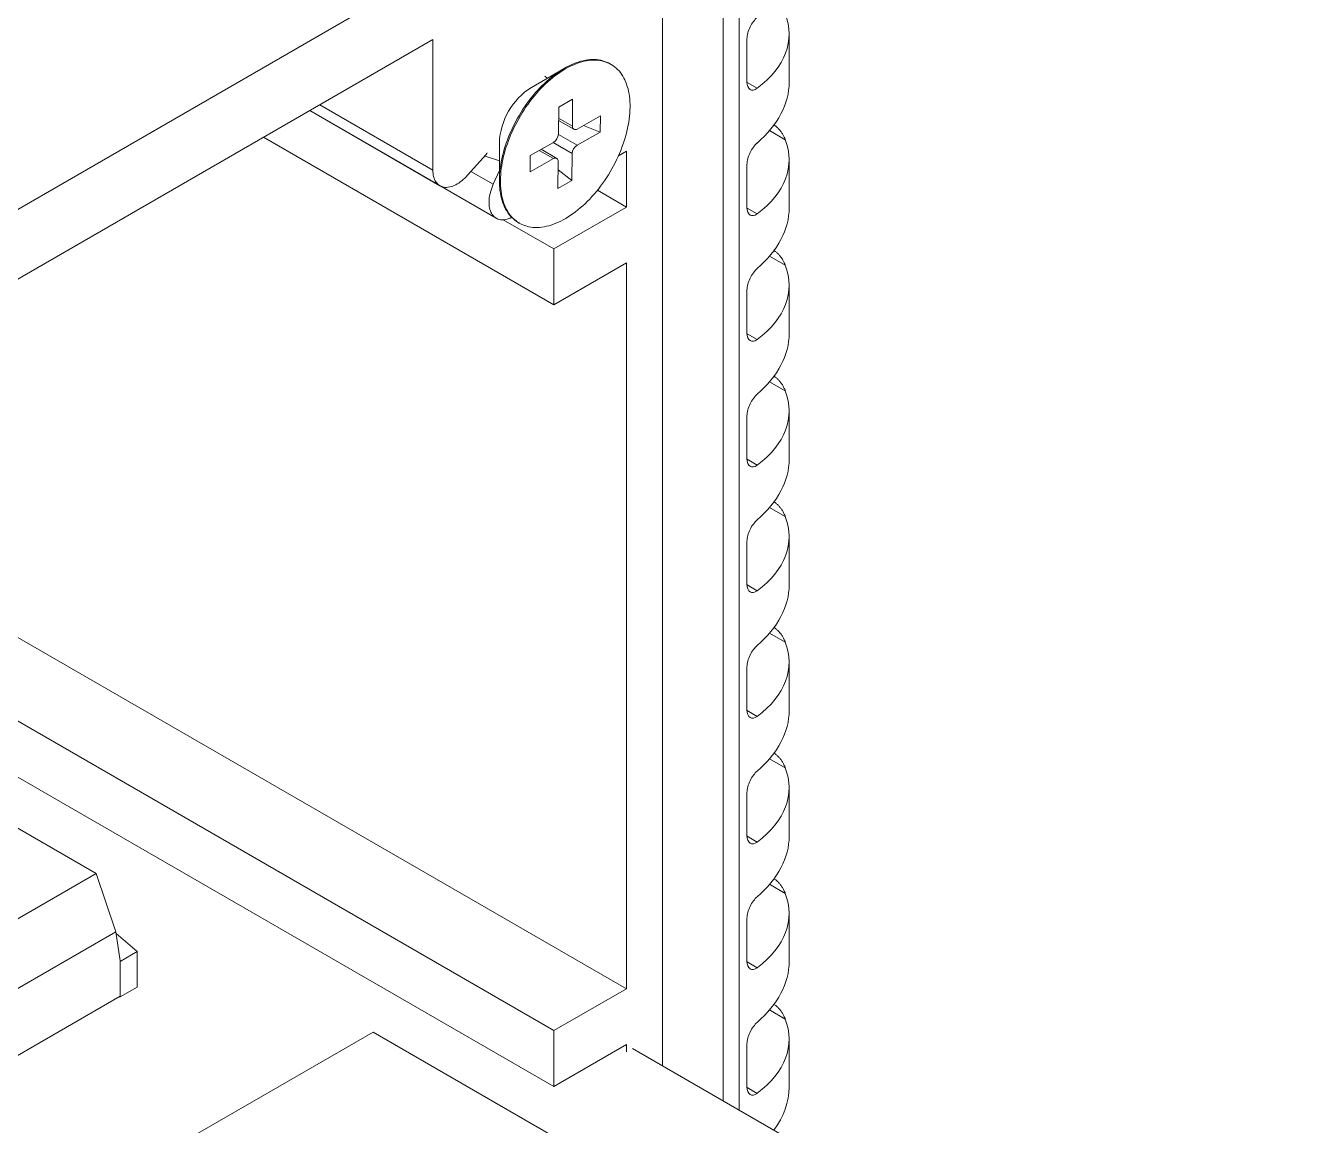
# Model space of a CAD drawing. Header units: millimetres. Extents: x 15 to 405, y 6 to 293.
# Drawn here: x 128.33 to 140.88, y 73.24 to 83.95 of the extents above; entities that cross this region are included whole.
import ezdxf

# ---------------------------------------------------------------- set-up
doc = ezdxf.new("R2010")
doc.units = ezdxf.units.MM

msp = doc.modelspace()

# ---------------------------------------------------------------- linework, layer by layer
at = {"color": 7, "linetype": 'Continuous', "lineweight": 18}
for p, q in [((134.533, 73.814), (134.533, 85.794)), ((135.279, 73.383), (135.279, 85.68)), ((135.122, 85.59), (135.122, 73.474)), ((104.01, 68.173), (132.53, 84.637)), ((104.245, 67.629), (132.294, 83.821)), ((132.294, 82.547), (132.294, 83.821)), ((135.355, 83.828), (135.355, 83.408)), ((135.767, 83.404), (135.767, 83.873)), ((133.574, 83.539), (133.254, 83.354)), ((134.031, 83.577), (134.02, 83.583)), ((133.407, 83.442), (133.384, 83.463)), ((135.356, 83.402), (135.455, 83.345)), ((132.294, 82.547), (131.191, 83.184)), ((133.517, 82.899), (133.52, 83.162)), ((133.52, 83.162), (133.656, 83.239)), ((133.656, 83.239), (133.654, 82.976)), ((131.093, 83.128), (132.363, 82.395)), ((131.093, 83.128), (132.91, 82.079)), ((133.518, 83.031), (133.668, 82.945)), ((133.519, 83.054), (133.654, 82.976)), ((133.7, 82.948), (133.927, 83.076)), ((133.927, 83.076), (133.925, 82.917)), ((133.517, 82.894), (133.699, 82.789)), ((133.925, 82.917), (133.699, 82.789)), ((133.762, 82.983), (133.925, 82.917)), ((135.729, 82.844), (135.576, 82.932)), ((133.472, 81.235), (130.644, 82.868)), ((132.942, 82.814), (132.942, 82.445)), ((133.243, 82.69), (133.469, 82.818)), ((133.651, 82.708), (133.465, 82.815)), ((132.812, 82.701), (132.632, 82.497)), ((132.802, 82.682), (132.942, 82.638)), ((133.242, 82.531), (133.243, 82.69)), ((133.468, 82.659), (133.242, 82.531)), ((133.468, 82.659), (133.329, 82.739)), ((133.501, 82.662), (133.349, 82.75)), ((133.651, 82.708), (133.648, 82.445)), ((134.18, 82.732), (134.103, 82.688)), ((134.18, 82.732), (134.18, 82.187)), ((135.767, 82.18), (135.767, 82.648)), ((132.882, 82.409), (132.665, 82.534)), ((132.882, 82.409), (132.942, 82.544)), ((133.512, 82.368), (133.514, 82.631)), ((133.514, 82.551), (133.648, 82.445)), ((135.355, 82.603), (135.355, 82.183)), ((133.648, 82.445), (133.512, 82.368)), ((134.18, 82.187), (133.897, 82.351)), ((133.472, 81.779), (134.18, 82.187)), ((135.356, 82.177), (135.455, 82.12)), ((133.472, 81.779), (132.98, 82.063)), ((133.127, 82.036), (133.137, 82.03)), ((133.472, 81.235), (133.472, 81.779)), ((134.18, 81.643), (133.472, 81.235)), ((134.18, 81.643), (134.18, 74.566)), ((135.729, 81.619), (135.576, 81.708)), ((135.355, 81.378), (135.355, 80.958)), ((135.767, 80.955), (135.767, 81.423)), ((135.356, 80.952), (135.455, 80.895)), ((135.729, 80.394), (135.576, 80.483)), ((135.355, 80.153), (135.355, 79.734)), ((135.767, 79.73), (135.767, 80.198)), ((134.18, 74.566), (125.221, 79.738)), ((135.356, 79.728), (135.455, 79.67)), ((133.472, 74.158), (124.514, 79.33)), ((135.729, 79.169), (135.576, 79.258)), ((133.472, 73.614), (124.043, 79.057)), ((135.355, 78.929), (135.355, 78.509)), ((135.767, 78.505), (135.767, 78.973)), ((135.356, 78.503), (135.455, 78.445)), ((135.729, 77.945), (135.576, 78.033)), ((135.767, 77.28), (135.767, 77.749)), ((135.355, 77.704), (135.355, 77.284)), ((135.356, 77.278), (135.455, 77.221)), ((129.012, 75.69), (126.89, 76.914)), ((135.729, 76.72), (135.576, 76.808)), ((135.355, 76.479), (135.355, 76.059)), ((135.767, 76.056), (135.767, 76.524)), ((135.356, 76.053), (135.455, 75.996)), ((127.067, 74.567), (129.012, 75.69)), ((129.012, 75.69), (129.205, 75.121)), ((135.729, 75.495), (135.576, 75.584)), ((135.355, 75.254), (135.355, 74.834)), ((135.767, 74.831), (135.767, 75.299)), ((127.067, 73.887), (129.205, 75.121)), ((129.247, 74.838), (129.205, 75.121)), ((129.207, 75.105), (129.412, 74.928)), ((129.412, 74.928), (129.247, 74.832)), ((129.412, 74.582), (129.412, 74.928)), ((129.247, 74.492), (129.247, 74.838)), ((129.247, 74.487), (129.247, 74.832)), ((135.356, 74.828), (135.455, 74.771)), ((127.114, 73.261), (129.247, 74.492)), ((129.247, 74.487), (129.243, 74.489)), ((129.412, 74.582), (129.247, 74.487)), ((133.472, 74.158), (134.18, 74.566)), ((135.729, 74.27), (135.576, 74.359)), ((131.713, 74.143), (129.768, 73.02)), ((133.834, 72.918), (131.713, 74.143)), ((133.472, 73.614), (133.472, 74.158)), ((134.18, 74.022), (133.472, 73.614)), ((134.18, 74.022), (134.18, 73.95)), ((134.238, 73.984), (159.217, 59.564)), ((135.355, 74.029), (135.355, 73.609)), ((135.767, 73.606), (135.767, 74.074)), ((135.356, 73.603), (135.455, 73.546))]:
    msp.add_line(p, q, dxfattribs=at)
at = {"color": 7, "linetype": 'Continuous', "lineweight": 18, "flags": 128}
for points in [[(133.127, 82.036), (133.126, 82.036), (133.11, 82.047), (133.094, 82.058), (133.079, 82.071), (133.064, 82.084), (133.05, 82.099), (133.037, 82.115), (133.025, 82.131), (133.014, 82.149), (133.003, 82.168), (132.993, 82.187), (132.984, 82.207), (132.976, 82.229), (132.969, 82.251), (132.962, 82.274), (132.957, 82.297), (132.952, 82.322), (132.948, 82.347), (132.945, 82.372), (132.943, 82.399), (132.942, 82.426), (132.942, 82.453), (132.943, 82.481), (132.944, 82.51), (132.947, 82.539), (132.95, 82.568), (132.955, 82.598), (132.96, 82.628), (132.966, 82.658), (132.973, 82.688), (132.981, 82.719), (132.99, 82.75), (132.999, 82.78), (133.009, 82.811), (133.02, 82.842), (133.032, 82.873), (133.045, 82.904), (133.059, 82.934), (133.073, 82.965), (133.088, 82.995), (133.103, 83.025), (133.12, 83.054), (133.137, 83.084), (133.154, 83.112), (133.172, 83.141), (133.191, 83.169), (133.21, 83.196), (133.23, 83.223), (133.25, 83.25), (133.271, 83.275), (133.292, 83.3), (133.314, 83.324), (133.336, 83.348), (133.358, 83.371), (133.381, 83.393), (133.404, 83.414), (133.427, 83.434), (133.45, 83.454), (133.474, 83.472), (133.498, 83.49), (133.521, 83.506), (133.545, 83.522), (133.569, 83.536), (133.593, 83.55), (133.617, 83.562), (133.641, 83.573), (133.664, 83.584), (133.688, 83.593), (133.711, 83.601), (133.735, 83.608), (133.758, 83.613), (133.78, 83.618), (133.803, 83.622), (133.825, 83.624), (133.847, 83.625), (133.868, 83.625), (133.889, 83.624), (133.91, 83.621), (133.93, 83.618), (133.949, 83.613), (133.968, 83.607), (133.986, 83.6), (134.004, 83.592), (134.02, 83.583)], [(132.952, 82.447), (132.953, 82.42), (132.954, 82.393), (132.956, 82.366), (132.959, 82.341), (132.962, 82.316), (132.967, 82.291), (132.973, 82.268), (132.979, 82.245), (132.986, 82.223), (132.994, 82.201), (133.003, 82.181), (133.013, 82.162), (133.024, 82.143), (133.035, 82.125), (133.048, 82.109), (133.061, 82.093), (133.074, 82.078), (133.089, 82.065), (133.104, 82.052), (133.12, 82.041), (133.136, 82.03), (133.154, 82.021), (133.171, 82.013), (133.19, 82.006), (133.209, 82), (133.228, 81.995), (133.248, 81.992), (133.269, 81.989), (133.29, 81.988), (133.311, 81.988), (133.333, 81.989), (133.355, 81.991), (133.377, 81.995), (133.4, 82), (133.423, 82.005), (133.446, 82.012), (133.47, 82.02), (133.493, 82.029), (133.517, 82.04), (133.541, 82.051), (133.565, 82.063), (133.589, 82.077), (133.613, 82.091), (133.636, 82.107), (133.66, 82.123), (133.684, 82.141), (133.707, 82.159), (133.731, 82.179), (133.754, 82.199), (133.777, 82.22), (133.799, 82.242), (133.822, 82.265), (133.844, 82.289), (133.865, 82.313), (133.887, 82.338), (133.907, 82.363), (133.928, 82.39), (133.947, 82.417), (133.967, 82.444), (133.985, 82.472), (134.004, 82.501), (134.021, 82.529), (134.038, 82.559), (134.054, 82.588), (134.07, 82.618), (134.085, 82.648), (134.099, 82.679), (134.113, 82.709), (134.125, 82.74), (134.137, 82.771), (134.148, 82.802), (134.159, 82.833), (134.168, 82.863), (134.177, 82.894), (134.185, 82.925), (134.192, 82.955), (134.198, 82.985), (134.203, 83.015), (134.207, 83.045), (134.211, 83.074), (134.213, 83.103), (134.215, 83.132), (134.216, 83.16), (134.216, 83.187), (134.214, 83.214), (134.212, 83.241), (134.21, 83.266), (134.206, 83.291), (134.201, 83.316), (134.196, 83.339), (134.189, 83.362), (134.182, 83.384), (134.174, 83.406), (134.165, 83.426), (134.155, 83.445), (134.144, 83.464), (134.133, 83.482), (134.121, 83.498), (134.108, 83.514), (134.094, 83.529), (134.079, 83.542), (134.064, 83.555), (134.048, 83.566), (134.032, 83.577), (134.014, 83.586), (133.997, 83.594), (133.978, 83.601), (133.959, 83.607), (133.94, 83.612), (133.92, 83.615), (133.899, 83.618), (133.878, 83.619), (133.857, 83.619), (133.835, 83.618), (133.813, 83.616), (133.791, 83.612), (133.768, 83.608), (133.745, 83.602), (133.722, 83.595), (133.698, 83.587), (133.675, 83.578), (133.651, 83.568), (133.627, 83.556), (133.603, 83.544), (133.579, 83.53), (133.555, 83.516), (133.532, 83.5), (133.508, 83.484), (133.484, 83.466), (133.461, 83.448), (133.437, 83.428), (133.414, 83.408), (133.391, 83.387), (133.369, 83.365), (133.346, 83.342), (133.324, 83.319), (133.303, 83.294), (133.282, 83.269), (133.261, 83.244), (133.24, 83.217), (133.221, 83.19), (133.201, 83.163), (133.183, 83.135), (133.164, 83.107), (133.147, 83.078), (133.13, 83.048), (133.114, 83.019), (133.098, 82.989), (133.083, 82.959), (133.069, 82.928), (133.055, 82.898), (133.043, 82.867), (133.031, 82.836), (133.02, 82.805), (133.009, 82.774), (133, 82.744), (132.991, 82.713), (132.983, 82.682), (132.976, 82.652), (132.97, 82.622), (132.965, 82.592), (132.961, 82.562), (132.957, 82.533), (132.955, 82.504), (132.953, 82.475), (132.952, 82.447)], [(132.802, 82.682), (132.799, 82.683), (132.797, 82.684)], [(132.824, 82.716), (132.819, 82.71), (132.812, 82.701)], [(132.632, 82.497), (132.618, 82.482), (132.604, 82.468), (132.59, 82.455), (132.575, 82.443), (132.561, 82.432), (132.546, 82.421), (132.531, 82.412), (132.516, 82.404), (132.501, 82.397), (132.487, 82.391), (132.472, 82.386), (132.458, 82.383), (132.444, 82.38), (132.43, 82.379), (132.417, 82.379), (132.404, 82.381), (132.392, 82.383), (132.38, 82.387), (132.369, 82.392), (132.358, 82.398), (132.348, 82.405), (132.339, 82.413), (132.331, 82.422), (132.323, 82.433), (132.316, 82.444), (132.311, 82.456), (132.306, 82.47), (132.301, 82.484), (132.298, 82.499), (132.296, 82.514), (132.294, 82.53), (132.294, 82.547)], [(133.062, 82.087), (133.048, 82.08), (133.033, 82.075), (133.019, 82.07), (133.005, 82.067), (132.991, 82.064), (132.978, 82.063), (132.965, 82.063), (132.952, 82.064), (132.94, 82.067), (132.928, 82.07), (132.917, 82.075), (132.907, 82.081), (132.897, 82.088), (132.888, 82.096), (132.88, 82.105), (132.872, 82.115), (132.865, 82.126), (132.859, 82.138), (132.854, 82.15), (132.85, 82.164), (132.846, 82.178), (132.844, 82.194), (132.842, 82.209), (132.841, 82.226), (132.841, 82.243), (132.842, 82.26), (132.844, 82.278), (132.847, 82.296), (132.851, 82.315), (132.856, 82.333), (132.861, 82.352), (132.867, 82.371), (132.874, 82.39), (132.882, 82.409)]]:
    msp.add_lwpolyline(points, dxfattribs=at)
at = {"color": 7, "linetype": 'Continuous', "lineweight": 18}
for centre, radius, start, end in [((133.617, 82.784), 0.676, 122.5021, 177.5033), ((133.415, 82.904), 0.102, 302.1179, 357.1174), ((133.682, 82.971), 0.0292, 170.0707, 307.6249), ((133.753, 82.703), 0.102, 122.1179, 177.1174), ((133.486, 82.636), 0.0292, 350.0707, 127.6249)]:
    msp.add_arc(centre, radius, start, end, dxfattribs=at)
for centre, major_axis, ratio, start_param, end_param in [((134.1, 83.915), (1.666, -0.06), 0.551575, 5.681383, 6.516678), ((134.1, 83.362), (1.666, 0.066), 0.601897, 5.637591, 6.259383), ((134.1, 82.69), (1.666, -0.06), 0.551575, 5.681383, 6.516678), ((134.1, 82.138), (1.666, 0.066), 0.601897, 5.637591, 6.259383), ((134.1, 81.465), (1.666, -0.06), 0.551575, 5.681383, 6.516678), ((134.1, 80.913), (1.666, 0.066), 0.601897, 5.637591, 6.259383), ((134.1, 80.24), (1.666, -0.06), 0.551575, 5.681383, 6.516678), ((134.1, 79.688), (1.666, 0.066), 0.601897, 5.637591, 6.259383), ((134.1, 79.015), (1.666, -0.06), 0.551575, 5.681383, 6.516678), ((134.1, 78.463), (1.666, 0.066), 0.601897, 5.637591, 6.259383), ((134.1, 77.791), (1.666, -0.06), 0.551575, 5.681383, 6.516678), ((134.1, 77.238), (1.666, 0.066), 0.601897, 5.637591, 6.259383), ((134.1, 76.566), (1.666, -0.06), 0.551575, 5.681383, 6.516678), ((134.1, 76.013), (1.666, 0.066), 0.601897, 5.637591, 6.259383), ((134.1, 75.341), (1.666, -0.06), 0.551575, 5.681383, 6.516678), ((134.1, 74.789), (1.666, 0.066), 0.601897, 5.637591, 6.259383), ((134.1, 74.116), (1.666, -0.06), 0.551575, 5.681383, 6.516678), ((134.1, 73.564), (1.666, 0.066), 0.601897, 5.833616, 6.259383)]:
    msp.add_ellipse(centre, major_axis=major_axis, ratio=ratio, start_param=start_param, end_param=end_param, dxfattribs=at)
for points, knots in [([(135.355, 83.828), (135.355, 83.863), (135.367, 83.905), (135.404, 83.981), (135.43, 84.015), (135.455, 84.036)], [0, 0, 0, 0, 0.5, 0.5, 1, 1, 1, 1]), ([(135.455, 83.345), (135.43, 83.326), (135.404, 83.322), (135.367, 83.346), (135.355, 83.373), (135.355, 83.408)], [0, 0, 0, 0, 0.5, 0.5, 1, 1, 1, 1]), ([(135.619, 82.989), (135.627, 82.983), (135.642, 82.971), (135.663, 82.95), (135.683, 82.928), (135.7, 82.903), (135.716, 82.875), (135.725, 82.854), (135.729, 82.844)], [0, 0, 0, 0, 0.165594, 0.332708, 0.499955, 0.667022, 0.833717, 1, 1, 1, 1]), ([(135.355, 82.603), (135.355, 82.638), (135.367, 82.68), (135.404, 82.756), (135.43, 82.79), (135.455, 82.812)], [0, 0, 0, 0, 0.5, 0.5, 1, 1, 1, 1]), ([(135.455, 82.12), (135.43, 82.101), (135.404, 82.098), (135.367, 82.121), (135.355, 82.148), (135.355, 82.183)], [0, 0, 0, 0, 0.5, 0.5, 1, 1, 1, 1]), ([(135.619, 81.764), (135.627, 81.758), (135.642, 81.746), (135.663, 81.726), (135.683, 81.703), (135.7, 81.678), (135.716, 81.65), (135.725, 81.629), (135.729, 81.619)], [0, 0, 0, 0, 0.165594, 0.332708, 0.499955, 0.667022, 0.833717, 1, 1, 1, 1]), ([(135.355, 81.378), (135.355, 81.413), (135.367, 81.455), (135.404, 81.531), (135.43, 81.565), (135.455, 81.587)], [0, 0, 0, 0, 0.5, 0.5, 1, 1, 1, 1]), ([(135.455, 80.895), (135.43, 80.876), (135.404, 80.873), (135.367, 80.896), (135.355, 80.923), (135.355, 80.958)], [0, 0, 0, 0, 0.5, 0.5, 1, 1, 1, 1]), ([(135.619, 80.539), (135.627, 80.533), (135.642, 80.521), (135.663, 80.501), (135.683, 80.478), (135.7, 80.453), (135.716, 80.426), (135.725, 80.405), (135.729, 80.394)], [0, 0, 0, 0, 0.165594, 0.332708, 0.499955, 0.667022, 0.833717, 1, 1, 1, 1]), ([(135.355, 80.153), (135.355, 80.188), (135.367, 80.23), (135.404, 80.306), (135.43, 80.34), (135.455, 80.362)], [0, 0, 0, 0, 0.5, 0.5, 1, 1, 1, 1]), ([(135.455, 79.67), (135.43, 79.652), (135.404, 79.648), (135.367, 79.671), (135.355, 79.698), (135.355, 79.734)], [0, 0, 0, 0, 0.5, 0.5, 1, 1, 1, 1]), ([(135.619, 79.314), (135.627, 79.308), (135.642, 79.296), (135.663, 79.276), (135.683, 79.253), (135.7, 79.228), (135.716, 79.201), (135.725, 79.18), (135.729, 79.169)], [0, 0, 0, 0, 0.165594, 0.332708, 0.499955, 0.667022, 0.833717, 1, 1, 1, 1]), ([(135.355, 78.929), (135.355, 78.964), (135.367, 79.005), (135.404, 79.082), (135.43, 79.116), (135.455, 79.137)], [0, 0, 0, 0, 0.5, 0.5, 1, 1, 1, 1]), ([(135.455, 78.445), (135.43, 78.427), (135.404, 78.423), (135.367, 78.447), (135.355, 78.474), (135.355, 78.509)], [0, 0, 0, 0, 0.5, 0.5, 1, 1, 1, 1]), ([(135.729, 77.945), (135.725, 77.955), (135.716, 77.976), (135.7, 78.004), (135.683, 78.029), (135.663, 78.051), (135.642, 78.072), (135.627, 78.083), (135.619, 78.089)], [0, 0, 0, 0, 0.166283, 0.332978, 0.500045, 0.667292, 0.834406, 1, 1, 1, 1]), ([(135.355, 77.704), (135.355, 77.739), (135.367, 77.781), (135.404, 77.857), (135.43, 77.891), (135.455, 77.912)], [0, 0, 0, 0, 0.5, 0.5, 1, 1, 1, 1]), ([(135.455, 77.221), (135.43, 77.202), (135.404, 77.198), (135.367, 77.222), (135.355, 77.249), (135.355, 77.284)], [0, 0, 0, 0, 0.5, 0.5, 1, 1, 1, 1]), ([(135.729, 76.72), (135.725, 76.73), (135.716, 76.751), (135.7, 76.779), (135.683, 76.804), (135.663, 76.826), (135.642, 76.847), (135.627, 76.859), (135.619, 76.865)], [0, 0, 0, 0, 0.166265, 0.332941, 0.499988, 0.667217, 0.834311, 1, 1, 1, 1]), ([(135.355, 76.479), (135.355, 76.514), (135.367, 76.556), (135.404, 76.632), (135.43, 76.666), (135.455, 76.688)], [0, 0, 0, 0, 0.5, 0.5, 1, 1, 1, 1]), ([(135.455, 75.996), (135.43, 75.977), (135.404, 75.973), (135.367, 75.997), (135.355, 76.024), (135.355, 76.059)], [0, 0, 0, 0, 0.5, 0.5, 1, 1, 1, 1]), ([(135.729, 75.495), (135.725, 75.505), (135.716, 75.526), (135.7, 75.554), (135.683, 75.579), (135.663, 75.602), (135.642, 75.622), (135.627, 75.634), (135.619, 75.64)], [0, 0, 0, 0, 0.166265, 0.332941, 0.499988, 0.667217, 0.834311, 1, 1, 1, 1]), ([(135.355, 75.254), (135.355, 75.289), (135.367, 75.331), (135.404, 75.407), (135.43, 75.441), (135.455, 75.463)], [0, 0, 0, 0, 0.5, 0.5, 1, 1, 1, 1]), ([(135.455, 74.771), (135.43, 74.752), (135.404, 74.749), (135.367, 74.772), (135.355, 74.799), (135.355, 74.834)], [0, 0, 0, 0, 0.5, 0.5, 1, 1, 1, 1]), ([(135.729, 74.27), (135.725, 74.281), (135.716, 74.301), (135.7, 74.329), (135.683, 74.354), (135.663, 74.377), (135.642, 74.397), (135.627, 74.409), (135.619, 74.415)], [0, 0, 0, 0, 0.166265, 0.332941, 0.499988, 0.667217, 0.834311, 1, 1, 1, 1]), ([(135.355, 74.029), (135.355, 74.064), (135.367, 74.106), (135.404, 74.182), (135.43, 74.216), (135.455, 74.238)], [0, 0, 0, 0, 0.5, 0.5, 1, 1, 1, 1]), ([(135.455, 73.546), (135.43, 73.527), (135.404, 73.524), (135.367, 73.547), (135.355, 73.574), (135.355, 73.609)], [0, 0, 0, 0, 0.5, 0.5, 1, 1, 1, 1])]:
    msp.add_open_spline(points, degree=3, knots=knots, dxfattribs=at)

doc.saveas('drawing.dxf')
